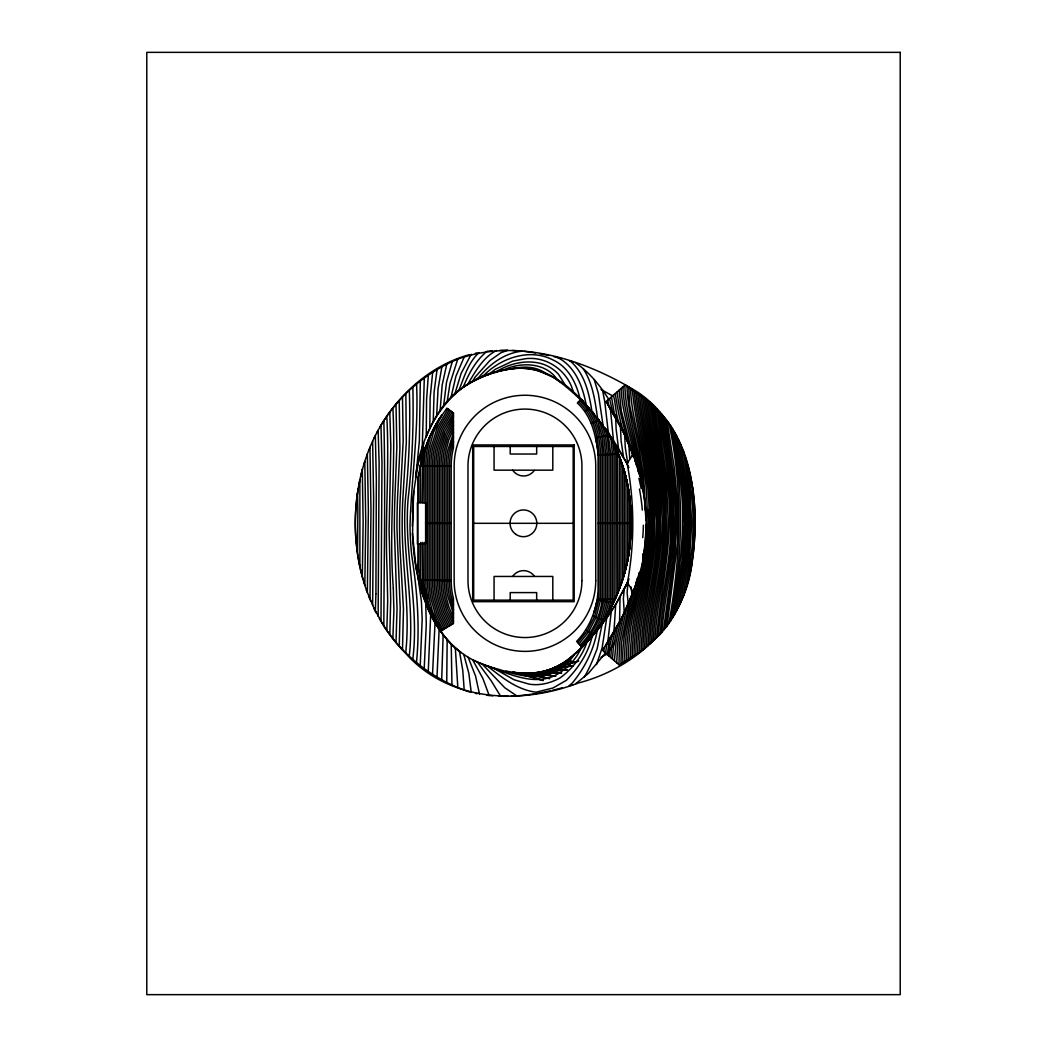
<?xml version="1.0" encoding="UTF-8"?>
<svg xmlns="http://www.w3.org/2000/svg" width="1047" height="1047" viewBox="0 0 1047 1047"><rect width="100%" height="100%" fill="white"/><g stroke="black" fill="none" stroke-linecap="round" stroke-linejoin="round"><path stroke-width="1.5" d="M433.236 421.679L434.086 392.193L437.044 369.578M429.793 428.589L430.134 397.808L432.686 372.352M451.951 684.947L451.218 644.01M447.174 639.665L446.729 682.33M646.064 524.482L645.148 545.775L642.609 562.749L638.068 579.514L633.134 591.882L627.415 582.695L628.985 578.795M405.856 393.711L406.315 442.528L402.873 498.136A506.984 506.984 0 0 0 402.179 527.335C402.428 568.586 410.071 609.629 405.883 650.946L405.778 652.87M409.325 390.413C410.529 426.404 409.05 462.342 405.529 498.163C401.184 550.984 415.109 603.347 409.259 656.142M603.962 651.6L604.001 648.145M605.663 653.106L606.632 644.114M607.365 654.597L609.236 639.9M609.066 656.089L609.537 647.399L612.102 635.267M610.767 657.581L611.409 647.674L615.06 630.386M612.469 659.087L613.28 647.962L617.704 625.504M436.664 415.672L438.065 388.712L441.873 366.895M420.737 464.632L420.724 502.652M426.234 436.835L426.587 399.653L428.328 375.153M418.146 463.677L413.787 491.318L412.309 526.248M619.549 623.554L620.02 596.96M654.899 639.586C657.32 596.934 669.936 555.041 667.75 511.957C667.384 476.581 659.283 441.965 654.899 407.021M656.6 637.859C660.84 586.228 675.119 534.729 667.175 482.575A56.185 56.185 0 0 0 666.272 474.134L656.6 408.71M658.314 636.131C660.736 598.701 670.97 561.99 670.839 524.259C671.637 485.913 663.536 448.299 658.314 410.516M359.893 566.859L359.88 479.866M416.104 568.05L422.779 595.193L430.697 614.589L428.262 671.389M632.244 595.023L630.857 586.83M362.327 576.675L363.139 522.204L362.301 469.828M355.692 511.054C354.305 535.541 357.014 560.302 364.304 583.742M364.814 585.234L365.743 521.838L364.801 461.596M367.353 592.628L368.361 509.954L367.34 454.045M441.69 679.673L443.156 634.744M386.827 630.189L387.691 600.598L386.971 567.723C384.903 517.257 389.549 466.753 386.801 416.326M389.837 634.299L390.701 599.748L389.131 530.358L390.832 446.519L389.785 412.112M392.861 638.395L393.908 610.244L393.306 588.296M624.339 613.725L623.358 598.766L624.274 589.042M369.984 599.303L370.978 509.732L369.944 447.383M375.912 593.754L376.344 480.22L375.35 435.591M375.912 593.78L375.376 611.042M620.308 423.538L621.107 440.826L623.462 456.701M372.627 605.388L373.622 498.254L372.627 441.258M396.002 642.191L397.049 609.079L394.353 529.141A845.439 845.439 0 0 1 394.889 498.045L396.852 447.37L395.988 404.338M399.247 645.777L400.203 607.927L396.97 528.539A701.372 701.372 0 0 1 397.546 498.071L399.902 448.64L399.208 400.687M412.871 387.181C413.696 424.284 412.413 461.321 408.186 498.202C403.448 552.135 419.611 605.441 412.78 659.388M402.493 649.349L403.475 609.092L400.111 550.041A557.567 557.567 0 0 1 399.627 517.048A592.288 592.288 0 0 1 400.216 498.11L403.174 440.918L402.48 397.14M416.575 384.079C418.695 431.456 411.432 478.309 410.005 525.529A319.793 319.793 0 0 0 411.72 555.473C417.269 590.874 420.017 626.708 416.484 662.476M440.12 410.345L442.2 384.903L446.755 364.225M437.005 676.964L439.138 629.129M435.029 622.559L432.542 674.203M378.124 616.33L379.119 462.748L378.124 430.304M380.99 621.211L381.985 462.983L380.964 425.357M383.843 625.962C384.04 557.593 385.545 489.041 383.843 420.658M420.24 665.539L422.19 619.17L421.404 601.227L418.172 578.428M424.205 668.483L426.286 624.195L425.71 603.046M633.605 590.757L622.14 617.285L602.535 650.357L619.248 665.028L640.254 651.954L660.173 634.233C662.856 594.12 674.216 554.596 672.03 514.077C672.095 479.801 664.57 446.153 660.029 412.322M661.756 632.362C665.067 592.733 675.564 553.588 673.509 513.527C673.43 480.05 666.298 447.187 661.73 414.141M663.497 630.307L672.933 560.25L675.302 524.089L675.04 507.324L672.514 476.843L663.497 416.3M665.238 628.252L674.425 560.42L676.794 524.024L676.506 507.206L673.902 476.306L665.251 418.46M413.172 498.254L412.57 534.742L416.104 568.05M422.216 448.456L424.31 378.072M420.318 381.003L419.363 441.009L416.117 474.173M628.619 659.597C627.336 624.536 640.384 590.691 643.198 555.682M692.852 556.35L694.645 523.33L692.721 488.046M443.653 405.529L446.532 382.168L452.265 361.66M447.278 401.171L449.974 383.49L457.788 359.082C518.317 337.343 586.529 360.076 638.788 392.861C690.941 429.296 700.823 500.086 692.46 558.836C687.408 621.12 636.524 667.999 578.258 683.01C521.053 704.919 449.228 702.066 406 653.747A171.041 169.143 -61.1 0 1 384.367 626.891L374.316 609.014L366.437 590.194M355.731 510.177L356.765 498.725M660.173 634.233L667.018 626.014L677.579 542.359L677.972 507.075L674.203 467.171L667.018 420.606L649.441 401.983L625.151 384.877L606.187 401.538L623.829 432.882C619.68 419.978 617.193 406.89 615.309 393.528M668.876 623.345C680.956 557.083 683.364 489.315 668.863 423.197M670.734 620.675C682.134 557.829 685 493.477 671.467 430.697M629.456 548.432L630.438 522.636A166.421 166.421 0 0 0 629.391 496.173L629.378 549.086A166.421 166.421 0 0 0 630.425 522.636L630.229 505.413L628.187 488.138M672.645 617.717C679.438 570.759 687.054 523.134 679.555 475.744L672.632 428.851M674.634 614.353L681.885 561.257L684.228 523.736L682.67 489.747L674.634 432.293M688.939 577.852L692.512 542.961L693.166 523.382L692.669 505.832L689.188 470.443M606.75 617.717L602.156 647.753L596.502 664.609M676.663 610.767L683.377 561.428L685.72 523.683L684.11 489.538L676.663 435.879M678.796 606.475L684.869 561.598L687.212 523.618L685.549 489.329L678.809 440.185M607.6 643.709L611.304 611.16M629.168 550.709L628.187 557.135M615.715 604.289L613.804 634.063M681.034 601.593L686.361 561.768L688.69 523.565L686.989 489.106L681.008 444.818M683.377 595.952L687.853 561.938L690.182 523.5L688.429 488.897L683.822 453.469M685.968 588.571L689.345 562.108L691.674 523.448L689.868 488.687L685.994 458.311M356.975 496.906L358.231 488.386M451.035 397.271L455.942 376.174L464.371 356.608M628.566 554.884L630.333 538.106L630.451 522.937M417.792 479.67L417.897 566.453M417.766 479.788L418.329 476.385M417.884 479.12L418.054 478.034M597.235 630.32C593.937 649.663 584.92 667.606 572.5 682.801L569.031 685.89L573.141 684.646M602.104 624.13L597.13 648.787L594.015 656.665A159.039 159.039 0 0 1 586.412 673.352L584.226 677.108M643.015 556.834C647.033 535.671 647.164 513.815 643.434 492.587M415.554 477.511C420.92 428.642 451.493 378.412 503.476 370.193M418.146 477.484L418.721 474.199M635.765 584.959C631.642 610.663 623.174 635.869 625.007 661.966M628.056 557.855L628.213 556.952A163.803 163.803 0 0 0 630.399 522.636A163.803 163.803 0 0 0 628.252 488.308L627.82 486.174L627.951 486.868M418.551 475.194L419.808 468.716M613.28 603.02L597.183 599.499C594.277 615.047 587.825 629.98 576.57 641.405L581.085 646.117M627.925 558.588L625.988 567.539L625.988 477.733L626.145 478.387M627.886 558.758L627.69 559.844L627.781 485.965M418.931 473.113L419.036 502.717M627.899 583.022L627.114 592.785L628.553 606.2M632.741 592.811C628.527 616.199 621.408 639.233 622.991 663.039M627.729 559.622L627.192 562.265M426.05 446.375L425.789 447.71A100.826 100.826 0 0 0 424.114 466.059L424.114 502.652M358.807 485.18L359.946 479.565M629.548 601.07L621.408 642.963L620.963 664.112M419.847 468.533L420.253 466.674M622.86 578.664L627.375 561.388M419.926 468.153L419.729 469.108L422.438 457.814M626.525 607.862L619.628 642.727L618.908 664.74M626.904 563.587L627.048 562.933M628.174 581.595L628.501 580.025M420.148 467.106L420.305 466.452M623.475 614.419L617.848 642.492L616.67 662.764M420.279 466.53L420.672 464.829M441.965 415.319L446.899 408.147L453.482 412.976L453.482 447.75L452.409 452.618A73.761 73.761 0 0 0 451.178 466.046L420.384 466.072L421.784 460.261M420.541 465.392L420.802 464.253M626.459 565.563L626.616 564.909M360.639 476.372L360.809 475.639M418.146 463.716L423.813 443.47M626.237 566.532L624.745 572.29M592.118 636.419C588.244 653.263 578.324 668.065 566.335 680.341L552.947 688.01L536.038 692.185C517.126 689.803 502.233 677.71 487.549 666.128M625.713 568.652L625.975 567.592M421.169 462.709L427.255 443.117M614.209 601.03L604.263 619.392L608.647 602.444M607.339 614.353L610.283 602.863A15.064 15.064 0 0 0 610.767 599.12L610.767 454.398L607.914 431.927M361.176 474.212L362.524 468.964M620.662 620.033L616.055 642.243L614.419 660.801M454.922 393.698L461.138 373.36L471.255 354.239M625.164 570.746L625.452 569.699M624.601 572.853L624.889 571.806M422.661 457.016L422.883 456.217L422.412 502.652M635.621 584.776C628.632 606.03 618.345 626.08 606.187 644.821M636.079 583.297L639.455 572.382C635.503 601.986 625.255 630.883 626.813 660.788M623.502 576.596L622.167 580.797M364.068 463.703L364.801 461.57M430.814 434.78L427.556 447.435A99.125 99.125 0 0 0 425.802 466.059L425.802 580.601A99.125 99.125 0 0 0 427.569 599.224L429.82 608.529A161.277 161.277 0 0 1 419.847 576.347L418.237 568.534M453.482 441.808L450.825 451.872A75.436 75.436 0 0 0 449.49 466.046L449.49 580.575A75.436 75.436 0 0 0 450.825 594.761L453.482 604.813M621.447 582.917L622.14 580.863M425.579 447.684L429.767 437.083M621.434 582.983L618.293 591.476M619.143 589.265L619.929 587.184M632.48 593.479L627.153 606.553M458.913 390.335C464.201 377.169 468.205 362.498 479.042 352.564M427.477 442.554L428.851 439.19M368.649 450.563L369.028 449.595M618.188 591.725L618.332 591.346A169.876 169.876 0 0 0 630.844 522.636A168.947 168.947 0 0 0 619.248 456.191L619.222 589.068A168.947 168.947 0 0 0 630.778 522.623A169.98 169.98 0 0 0 618.345 453.914L615.361 446.781A167.926 167.926 0 0 0 610.322 436.324L610.27 436.233M463.14 387.338C468.533 373.975 475.678 360.613 486.96 351.347M617.73 592.851L618.332 591.346L616.133 596.711M453.469 437.018L449.163 451.558A77.138 77.138 0 0 0 447.789 466.046L447.789 580.588A77.138 77.138 0 0 0 449.163 595.076L453.482 609.655M617.259 451.244L617.638 593.112M617.534 593.361L613.686 602.182M617.023 594.604L617.311 593.911M426.194 436.952C432.987 419.625 442.96 403.069 457.631 391.316M616.644 595.507L616.343 596.227M616.133 596.711L616.565 595.678M429.087 438.628L430.553 435.33M616.002 597.012L615.845 454.149L614.707 445.315M616.33 596.24L615.073 599.12L597.235 599.106L598.073 590.809L598.073 454.463A82.608 82.608 0 0 0 595.664 438.968C593.06 425.606 587.616 412.374 577.355 403.043L581.085 399.156A126.726 126.726 0 0 1 583.14 401.027M615.688 597.732L604.001 619.824M614.851 599.63L615.649 597.824M429.833 436.913L430.422 435.604M626.08 608.948L621.447 618.568M614.275 600.886L613.987 601.515A18.44 18.44 0 0 0 614.144 599.12L614.144 454.228L612.901 441.454M430.474 435.5L435.343 425.972M453.482 432.738L447.501 451.244A78.826 78.826 0 0 0 446.101 466.046L446.101 580.588A78.826 78.826 0 0 0 447.501 595.39L453.482 613.882M613.935 601.632L612.744 604.158A162.259 162.259 0 0 1 610.623 608.372L611.932 603.294A16.752 16.752 0 0 0 612.456 599.12L612.456 454.306L610.794 437.227L614.301 444.438M431.011 434.335L431.56 433.196M374.132 438.012L374.512 437.227M622.625 592.393L627.415 582.695A110.786 110.786 0 0 0 628.148 580.928M431.94 432.424L432.503 431.285M432.699 430.906L433.864 428.681M580.928 648.394C577.185 656.953 570.864 664.282 563.522 670.001C537.582 691.125 505.976 671.742 479.133 662.947C429.689 641.497 414.128 582.538 412.505 533.237M586.817 642.439C582.093 656.757 572.146 668.941 560.171 677.867C550.67 683.076 539.859 685.955 528.931 684.097L514.142 679.778L493.072 667.881M593.728 633.527L593.152 634.181L600.926 618.921L605.375 601.606A9.986 9.986 0 0 0 605.69 599.12L605.69 454.634L603.91 436.311L599.185 420.069M453.403 429.061L448.862 439.648L445.839 450.917A80.514 80.514 0 0 0 444.412 466.046L444.412 580.588A80.514 80.514 0 0 0 445.852 595.717L448.862 606.985L453.416 617.573M376.972 432.437L377.627 431.194M620.164 621.028L609.655 639.298M434.152 428.144L438.405 420.789M439.989 418.29L433.471 432.424L429.218 447.75A97.436 97.436 0 0 0 427.49 466.059L427.49 580.601A97.423 97.423 0 0 0 429.231 598.897L432.306 610.846L436.808 622.036M453.482 425.37L447.776 437.672L444.177 450.603A82.203 82.203 0 0 0 442.724 466.059L442.724 580.588A82.203 82.203 0 0 0 444.19 596.031L447.776 608.974L453.482 621.251M616.853 602.522L627.415 582.695L616.225 603.53A256.908 256.908 0 0 1 595.625 632.375L581.739 647.7L567.605 659.898M435.814 425.147L437.332 422.543M574.384 654.362C570.157 661.141 563.875 666.442 557.083 670.59C539.048 681.728 517.689 675.066 499.092 669.491M380.27 426.509C397.795 396.355 425.697 372.667 457.722 359.108M437.842 421.719L441.703 415.711M453.482 422.046L446.729 435.644L442.515 450.289A83.904 83.904 0 0 0 441.023 466.059L441.023 580.588A83.904 83.904 0 0 0 442.528 596.345L446.546 610.519L452.985 623.763M467.564 384.498C475.259 371.79 482.759 357.577 496.54 350.483M472.184 381.828L474.998 377.273L489.826 360.587L500.728 352.878L507.599 350.313M438.654 420.397L442.227 414.939M604.263 619.392L600.376 625.138M610.244 612.822L616.748 602.679M453.286 419.206L445.538 434.047L440.852 449.974A85.592 85.592 0 0 0 439.334 466.059L439.334 580.588A85.592 85.592 0 0 0 440.866 596.672L444.962 611.121L451.558 624.666M603.726 620.23L603.857 620.033A148.438 148.438 0 0 0 613.005 603.556A139.002 126.556 -75.6 0 1 604.603 618.908L598.099 628.2L602.522 619.523L607.011 602.025A11.674 11.674 0 0 0 607.378 599.12L607.378 454.555L605.572 435.984L601.803 422.988M603.687 620.308L592.968 615.911M603.334 620.845L593.793 633.448M603.438 620.688L602.575 621.983M667.018 626.014C692.394 591.777 696.517 546.953 694.527 505.675C692.42 475.77 685.353 444.988 667.018 420.606M453.482 415.895L444.595 431.888L439.19 449.66A87.281 87.281 0 0 0 437.646 466.059L437.646 580.588A87.281 87.281 0 0 0 439.203 596.986L443.391 611.723L450.118 625.569M610.074 613.058L595.154 632.964L578.808 650.527M593.57 633.697L600.35 625.177M605.087 653.511L588.427 673.365L575.601 683.861M448.037 408.984L437.293 427.49L430.88 448.077A95.735 95.735 0 0 0 429.178 466.059L429.178 580.601A95.735 95.735 0 0 0 430.893 598.583L435.487 614.746L442.96 630.072M449.399 409.979L438.837 428.171L432.542 448.391A94.047 94.047 0 0 0 430.88 466.059L430.88 580.588A94.047 94.047 0 0 0 432.555 598.269L437.07 614.144L444.399 629.168M450.773 410.987L440.381 428.851L434.204 448.705A92.358 92.358 0 0 0 432.568 466.059L432.568 580.588A92.358 92.358 0 0 0 434.217 597.942L438.641 613.542L445.826 628.265M452.134 411.981L441.939 429.532L435.866 449.019A90.67 90.67 0 0 0 434.256 466.059L434.256 580.588A90.657 90.657 0 0 0 435.879 597.628L440.224 612.94L447.265 627.362M453.482 413.002L443.483 430.212L437.528 449.333A88.969 88.969 0 0 0 435.945 466.059L435.945 580.588A88.969 88.969 0 0 0 437.541 597.313L441.808 612.338L448.692 626.472M599.944 625.726L596.568 630.137M602.758 623.318C588.859 640.895 573.625 659.414 552.528 668.483A61.786 61.786 0 0 1 535.776 672.868L524.207 673.234M577.748 642.636L587.158 631.014L594.565 616.513L598.819 599.918A3.22 3.22 0 0 0 598.923 599.106L598.923 454.974C598.243 435.722 593.23 415.253 578.533 401.812M578.926 643.879L588.584 631.943L596.149 617.115L600.455 600.337A4.921 4.921 0 0 0 600.612 599.12L600.612 454.882C599.931 435.212 594.722 414.324 579.711 400.595M595.939 630.909L595.298 631.681M566.728 660.421C553.392 674.203 532.059 677.815 513.946 672.239M581.072 646.104A131.883 131.883 0 0 0 592.759 634.652L592.262 635.176A121.23 110.38 -51 0 1 581.072 646.104A126.072 126.072 0 0 0 600.023 625.779A124.881 124.881 0 0 1 582.407 644.9L591.437 633.788L599.342 618.319L603.739 601.174A8.297 8.297 0 0 0 604.001 599.12L604.001 454.725L602.234 436.625L597.615 420.711L592.72 411.667M592.746 634.639L585.731 630.085M477.183 379.328C488.373 365.207 503.79 352.944 522.27 351.164M482.379 376.92L483.007 376.239C500.309 358.009 529.821 347.709 553.196 360.063C568.573 367.078 576.701 383.634 580.13 399.391M452.369 395.897C470.09 379.695 493.621 370.494 517.336 368.073M488.373 374.695L495.427 369.238L512.69 361.097L525.607 358.689C547.424 356.045 568.743 371.58 573.494 392.952M584.789 411.209L589.605 407.807M570.68 657.568C552.921 672.894 528.185 676.218 505.897 670.944M566.021 661.01C550.787 672.2 531.078 675.407 512.716 672.082L543.301 680.563L518.344 672.789L549.727 678.587L523.997 673.221L555.839 676.14L529.533 673.286L561.781 673.142L535.122 672.933L567.566 669.635L540.775 672.069L573.206 665.591L546.521 670.643L578.729 661.037L552.358 668.549L571.23 660.84L558.326 665.722M463.127 387.246C489.616 370.193 526.667 359.173 555.015 378.294C586.726 400.87 611.566 432.882 628.907 467.564M442.004 630.202L453.482 623.449L453.482 598.871L452.409 594.002A73.761 73.761 0 0 1 451.178 580.575L451.178 466.046M495.009 372.51C508.593 363.767 525.529 359.33 541.417 363.662A37.404 37.404 0 0 1 558.47 374.237L566.191 386.552M555.748 666.939C546.639 672.357 535.658 674.137 525.162 673.234M601.057 657.241L606.815 654.218M591.319 423.302L599.434 419.978M502.796 370.389C520.359 361.542 546.089 362.118 557.645 380.113M469.606 354.632C445.368 361.163 423.59 375.153 406 392.887A171.027 169.077 62.8 0 0 384.419 419.768C361.909 454.411 353.075 496.762 355.81 537.687M552.41 690.339L562.2 687.84M514.299 368.439C524.769 365.953 536.862 366.764 545.709 373.386M475.39 353.258L477.131 352.904M505.426 369.761C564.176 357.524 600.952 422.517 627.088 463.52L633.33 453.875A181.236 181.236 0 0 1 641.261 480.076L644.35 497.731L645.999 520.006M537.792 693.35L550.225 690.85M595.56 437.908L609.681 435.107M523.866 695.313L537.124 693.467M487.457 351.282L492.129 350.824M511.106 696.229L523.421 695.365M598.073 455.013L618.254 454.032M499.877 350.379L507.101 350.313M425.54 523.33L451.178 523.317M473.689 523.317L573.18 523.317M420.528 580.038L451.178 580.575M598.073 523.317L630.464 523.33M498.922 696.229L508.266 696.307M512.507 350.47L521.655 351.111M522.283 673.129L516.537 672.593M492.81 695.862L487.025 695.287M524.102 351.334L535.606 352.918M512.716 672.082L514.627 672.357M539.729 353.637L548.89 355.483M475.39 693.363L477.144 693.729M554.007 356.674L561.493 358.598M498.935 669.452L485.481 665.447L472.707 659.885M569.45 360.862L573.128 361.987M469.606 692.002C431.953 679.464 399.012 653.053 379.354 618.502M516.747 695.836L504.772 687.748L482.353 664.204M600.965 389.484L612.325 395.701M558.012 357.708C575.693 366.895 583.127 387.338 586.32 405.883M562.003 383.11L553.379 377.3L537.294 370.193A57.323 57.323 0 0 0 525.385 368.086M575.601 362.772C589.199 372.261 600.023 385.231 608.687 399.273M570.393 361.15C585.103 373.831 589.265 394.169 592.105 412.505M580.876 399.365C596.214 413.382 601.619 434.701 602.3 454.804L602.3 599.12A6.609 6.609 0 0 1 602.09 600.756A78.499 78.499 0 0 1 580.103 645.109M500.623 696.242L491.082 680.642L477.406 662.123M442.227 630.53L432.437 614.052M441.782 629.875L441.114 628.881M440.892 628.54L439.36 626.198M439.151 625.857L437.123 622.559M634.77 459.345L622.52 430.016L606.187 401.538L622.52 430.016L632.453 452.801M583.179 368.649C593.06 383.66 595.206 401.865 597.706 419.245M436.534 621.565L434.387 617.769M436.18 620.976L435.578 619.916M607.496 431.181L608.621 433.183M434.858 618.633L435.264 619.366M472.668 659.872L482.889 678.469L489.171 695.509M609.118 434.073L609.118 434.073A125.156 113.953 73.8 0 0 606.108 428.838M434.453 617.887L432.11 613.398M610.192 436.076L615.911 448.051M430.697 614.589C437.96 629.182 447.88 642.727 460.994 652.595C446.009 641.314 435.238 625.321 427.765 608.294M610.362 436.39L610.401 436.481A156.252 142.274 84.4 0 1 613.922 443.614L621.447 462.355L626.917 481.725M433.34 615.806L431.992 613.162M373.831 607.98L376.266 612.822M432.254 613.673L429.872 608.647M612.835 441.324L612.338 440.29A161.657 161.657 0 0 0 610.794 437.227M431.377 611.893L431.744 612.652L427.464 602.876M613.267 442.227L614 443.758M624.601 434.518L629.77 446.114M613.817 443.391L616.16 448.626M594.251 379.577L598.374 393.528L603.151 426.103M429.728 608.333L429.061 606.789M615.872 447.959L616.735 449.988M615.701 447.566L616.604 449.673M468.166 657.307L475.547 676.009L479.513 694.161M616.382 449.15L617.547 451.951M428.825 606.239L420.24 578.755M616.683 449.87L617.913 452.854M368.649 596.07L370.625 600.847M617.063 450.773L618.332 453.927L618.018 453.129M427.241 602.313L425.972 598.91M618.79 455.065L626.237 478.741M630.176 444.923L632.807 452.383M366.633 590.704L364.16 583.244M619.588 424.532C615.597 415.149 616.016 404.927 613.398 395.203M635.241 460.601L639.848 476.28M604.957 427.817L607.247 435.67L609.079 454.477L609.079 599.12A13.362 13.362 0 0 1 608.647 602.444M624.601 472.419L627.729 485.651M463.782 654.48L468.847 673.313L471.242 692.381M422.111 586.438L422.739 588.741L422.412 542.425M421.902 585.666L419.729 576.374A160.099 160.099 0 0 0 430.147 609.655M627.978 442.004C623.462 425.383 618.842 408.958 617.22 391.853M421.496 584.069L421.797 585.234M360.299 568.73L362.969 579.174M421.313 583.349L420.658 580.601A146.371 146.371 0 0 0 441.926 630.739M632.283 452.762L621.329 410.987L619.13 390.165M602.548 390.125L604.8 401.839L608.372 433.222M640.254 477.707L643.159 491.187M612.587 411.955L609.563 398.567M608.961 406.053L607.653 400.242M626.302 479.042L627.389 483.923M626.459 479.709L626.616 480.364M420.357 579.279L420.174 578.494M626.904 481.685L627.192 483.007M420.122 578.232L419.782 576.661M420.069 577.957L419.729 576.374M671.467 430.683L670.747 426.024M627.82 486.109L627.402 484.041A161.722 161.722 0 0 1 630.373 522.636A161.722 161.722 0 0 1 627.454 561.244M627.755 463.311L625.281 447.593L624.614 433.537M418.931 572.369L419.036 544.126M418.721 571.269L418.525 570.183M459.502 651.404L462.774 670.394L464.201 690.012M628.095 487.653L628.213 488.321M359.645 565.733L357.564 553.902L357.852 511.695A41.121 41.121 0 0 0 357.852 510.059L357.55 493.019M418.434 569.633L417.962 566.898M635.712 462.211C631.249 437.424 622.245 413.644 621.041 388.489M618.515 448.404L616.133 429.165L615.557 414.573M418.146 567.984L417.884 566.348M683.416 450.877L683.809 453.377M417.531 564.163L417.648 564.922M613.49 440.643L610.257 407.362M638.84 472.707C635.28 443.614 623.907 416.052 622.952 386.801M688.926 468.506L689.188 470.404M629.731 458.521L628.894 444.766M641.471 482.837C639.063 449.608 625.635 418.303 624.863 385.126M355.901 538.786L357.263 551.887M653.197 405.464C657.66 442.344 666.795 478.898 666.141 516.276C668.169 558.47 655.056 599.421 653.197 641.222M651.509 403.893C655.972 441.494 665.447 478.728 664.662 516.825C666.677 559.36 653.092 600.598 651.509 642.727M649.807 402.336C654.741 442.986 664.845 483.282 663.405 524.56C663.733 564.974 650.972 604.119 649.807 644.232M455.327 647.897L457.827 687.486M648.106 400.896C652.333 438.379 662.018 475.364 661.887 513.331C664.086 558.09 649.467 601.436 648.106 645.737M646.392 399.509C650.737 439.125 661.625 478.27 660.251 518.487C662.136 561.99 647.203 604.054 646.392 647.151M644.677 398.122C648.97 438.392 660.356 478.139 658.772 519.037C660.592 562.815 645.279 605.14 644.677 648.499M642.963 396.721C647.177 437.659 659.113 478.008 657.307 519.587C659.06 563.652 643.342 606.213 642.95 649.847M645.358 507.114L645.606 509.81M641.196 395.478C645.253 435.225 656.809 474.33 656.037 514.705C658.144 560.904 641.732 605.506 641.235 651.195M639.416 394.261C643.722 436.337 656.587 477.838 654.349 520.686C655.946 565.301 639.508 608.307 639.468 652.477M637.636 393.044C642.282 436.9 655.684 480.233 652.988 524.966C653.485 568.521 637.649 610.506 637.662 653.655M635.856 391.814C640.411 436.102 654.44 479.814 651.496 525.018C651.98 568.979 635.804 611.317 635.856 654.846M634.063 390.596C638.5 435.316 653.21 479.395 650.017 525.084C650.514 569.45 633.945 612.129 634.05 656.037M632.283 389.379C636.524 434.544 652.019 478.963 648.525 525.136C649.048 569.908 632.061 612.927 632.244 657.215M630.503 388.162C631.289 413.683 639.377 438.078 643.238 463.298C646.562 483.753 647.609 504.51 647.033 525.188C647.596 570.366 630.15 613.725 630.438 658.406M628.724 386.945L629.653 405.333L639.089 448.626L643.447 474.631L645.672 511.015M614.668 415.332L611.474 396.892M643.761 494.747C643.094 458.403 628.724 424.114 627.061 388.215L626.826 385.806M632.48 456.531L632.231 450.76M393.319 588.152C388.594 528.172 396.08 468.153 392.874 408.173M630.451 522.859L630.438 522.675A171.629 171.629 0 0 1 607.142 614.236M624.3 471.372L624.3 573.9M620.91 460.811L620.91 584.462M552.803 446.48L552.803 470.168L494.066 470.168L494.066 446.48M552.803 600.14L552.803 576.452L494.066 576.452L494.066 600.14M536.666 446.48L536.666 454.032L510.203 454.032L510.203 446.48M536.666 600.14L536.666 592.602L510.203 592.602L510.203 600.14M424.114 542.425L424.114 580.601A100.826 100.826 0 0 0 425.592 597.824M420.724 542.425L420.724 580.601M627.153 463.507A327.541 327.541 0 0 1 627.467 582.708M412.426 512.232A304.978 304.978 0 0 1 413.801 491.279M512.65 576.452A13.179 13.179 0 0 1 534.35 576.203M534.35 470.43A13.179 13.179 0 0 1 512.65 470.168M420.397 466.072A147.077 147.077 0 0 1 441.899 414.717M427.778 598.308A157.272 150.258 57.8 0 1 423.616 584.802M420.318 459.921A158.254 154.485 -52.8 0 1 424.1 447.187M596.908 600.546A79.978 79.978 0 0 1 593.95 612.129M595.664 438.968A75.345 68.605 84.4 0 1 598.059 454.463M635.071 460.667A228.429 227.618 17.9 0 1 636.733 465.863M638.277 471.098A228.429 227.618 17.9 0 1 638.762 472.851M643.368 525.201A168.515 160.793 -86.1 0 1 642.727 537.635M648.224 509.575A162.285 159.759 -85.5 0 1 648.852 525.241M614.393 642.832A298.002 260.742 -75.2 0 1 607.051 654.087M637.492 578.009A215.093 205.827 -85.7 0 1 635.856 583.218M643.133 553.627A191.549 183.997 -86.3 0 1 642.779 555.591M646.797 537.988A178.684 172.14 -86.7 0 1 644.782 553.928M639.455 489.067A183.474 173.54 -88.8 0 1 642.308 510.111M638.919 478.348A219.896 216.965 -77.6 0 1 641.196 488.674M630.412 445.839A216.533 215.904 -42.7 0 1 635.333 458.521M635.869 585.142A231.714 222.579 -86.5 0 1 632.833 593.61M607.312 431.325A169.575 169.575 0 0 1 630.268 522.636A169.457 169.457 0 0 1 604.119 619.196M607.731 432.031A172.074 172.074 0 0 1 630.582 522.636A164.968 164.968 0 0 1 622.677 579.475L622.612 465.823A164.968 164.968 0 0 1 630.582 522.636A166.97 166.97 0 0 1 620.976 584.475M620.976 460.798A166.97 166.97 0 0 1 630.674 522.649M425.998 446.362A172.402 172.402 0 0 0 419.768 469.108A147.849 147.849 0 0 1 439.635 418.08M419.86 469.121A160.099 160.099 0 0 1 430.147 435.814M425.566 597.837A172.101 172.101 0 0 1 420.043 577.722M628.213 556.952L627.82 559.163L628.213 556.952M425.619 543.615L417.4 544.126L417.4 502.508L425.619 503.018L425.619 543.615M900.211 52.35L146.789 52.35L146.789 994.65L900.211 994.65L900.211 52.35M574.175 444.949L472.694 444.949L472.694 601.672L574.175 601.672L574.175 444.949M573.18 446.48L473.689 446.48L473.689 600.14L573.18 600.14L573.18 446.48M595.743 580.575L595.743 466.046A70.79 70.79 0 0 0 524.953 395.256A70.79 70.79 0 0 0 454.149 466.046L454.149 580.575A70.79 70.79 0 0 0 524.953 651.378A70.79 70.79 0 0 0 595.743 580.575M581.923 580.575L581.923 466.046A56.97 56.97 0 0 0 524.953 409.076A56.97 56.97 0 0 0 467.983 466.046L467.983 580.575A56.97 56.97 0 0 0 524.953 637.544A56.97 56.97 0 0 0 581.923 580.575M515.935 534.402A13.375 13.375 0 0 0 536.784 524.272A13.375 13.375 0 0 0 517.584 511.276A13.375 13.375 0 0 0 515.935 534.402"/></g></svg>
